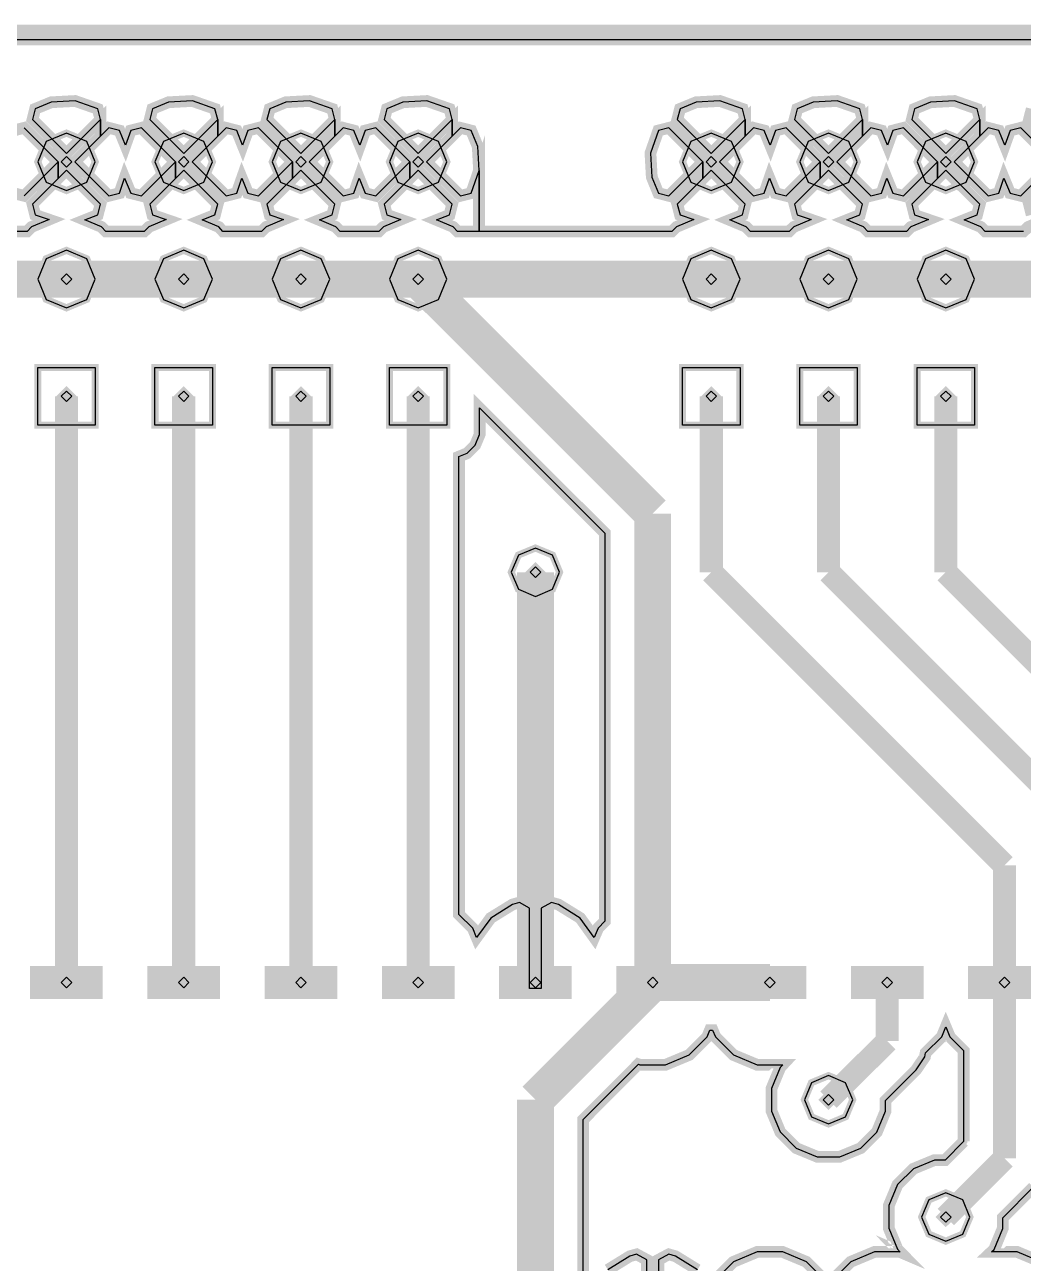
# Model space of a CAD drawing. Extents: x 0 to 6.22, y 0 to 4.04.
# Drawn here: x 4.922 to 5.773, y 2.985 to 4.041 of the extents above; entities that cross this region are included whole.
import ezdxf

# ---------------------------------------------------------------- set-up
doc = ezdxf.new("R2010")
doc.units = 0
doc.layers.get('0').update_dxf_attribs({"linetype": 'CONTINUOUS'})

msp = doc.modelspace()

# ---------------------------------------------------------------- linework, layer by layer
at = {"color": 0}
for points, const_width in [([(4.24783, 4.03353), (6.21636, 4.03353)], 0.015), ([(4.25288, 4.02854), (6.21137, 4.02854), (6.21137, 2.07004)], 0.01), ([(4.25288, 4.02854), (6.21137, 4.02854), (6.21137, 2.07004)], 0.006), ([(5.79237, 3.87483), (5.77756, 3.8686), (5.77365, 3.86481), (5.74078, 3.86481), (5.73708, 3.8686), (5.72293, 3.87451), (5.73394, 3.8789), (5.73628, 3.88803), (5.70725, 3.91699), (5.70014, 3.90994), (5.70014, 3.9241), (5.67117, 3.95313), (5.66206, 3.95079), (5.65756, 3.93821), (5.65246, 3.95079), (5.64333, 3.95313), (5.63628, 3.94601), (5.63628, 3.96024), (5.63396, 3.96929), (5.61464, 3.97601), (5.59424, 3.97493), (5.58057, 3.96929), (5.57824, 3.96024), (5.60726, 3.93121), (5.63628, 3.96024), (5.63628, 3.94601), (5.61436, 3.9241), (5.64333, 3.89513), (5.65246, 3.8974), (5.65685, 3.9101), (5.66206, 3.8974), (5.67117, 3.89513), (5.70014, 3.9241), (5.70014, 3.90994), (5.67828, 3.88803), (5.68056, 3.8789), (5.69239, 3.87483), (5.67757, 3.8686), (5.67367, 3.86481), (5.64074, 3.86481), (5.63704, 3.8686), (5.62294, 3.87451), (5.63396, 3.8789), (5.63628, 3.88803), (5.60726, 3.91699), (5.60015, 3.90994), (5.60015, 3.9241), (5.57118, 3.95313), (5.56207, 3.95079), (5.55757, 3.93821), (5.55246, 3.95079), (5.54335, 3.95313), (5.53624, 3.94601), (5.53624, 3.96024), (5.53396, 3.96929), (5.51465, 3.97601), (5.49425, 3.97493), (5.48058, 3.96929), (5.47825, 3.96024), (5.50726, 3.93121), (5.53624, 3.96024), (5.53624, 3.94601), (5.51438, 3.9241), (5.54335, 3.89513), (5.55246, 3.8974), (5.55686, 3.9101), (5.56207, 3.8974), (5.57118, 3.89513), (5.60015, 3.9241), (5.60015, 3.90994), (5.57824, 3.88803), (5.58057, 3.8789), (5.59233, 3.87483), (5.57758, 3.8686), (5.57368, 3.86481), (5.54075, 3.86481), (5.53706, 3.8686), (5.52294, 3.87451), (5.53396, 3.8789), (5.53624, 3.88803), (5.50726, 3.91699), (5.50017, 3.90994), (5.50017, 3.9241), (5.47114, 3.95313), (5.46208, 3.95079), (5.45535, 3.93153), (5.45649, 3.91114), (5.46208, 3.8974), (5.47114, 3.89513), (5.50017, 3.9241), (5.50017, 3.90994), (5.47825, 3.88803), (5.48058, 3.8789), (5.49235, 3.87483), (5.47754, 3.8686), (5.47368, 3.86481), (5.30914, 3.86481), (5.30914, 3.91672), (5.30806, 3.93712), (5.30246, 3.95079), (5.29335, 3.95313), (5.28624, 3.94601), (5.28624, 3.96024), (5.28396, 3.96929), (5.26465, 3.97601), (5.24425, 3.97493), (5.23058, 3.96929), (5.22825, 3.96024), (5.25726, 3.93121), (5.28624, 3.96024), (5.28624, 3.94601), (5.26438, 3.9241), (5.29335, 3.89513), (5.30246, 3.8974), (5.30914, 3.91672), (5.30914, 3.86481), (5.29075, 3.86481), (5.28706, 3.8686), (5.27294, 3.87451), (5.28396, 3.8789), (5.28624, 3.88803), (5.25726, 3.91699), (5.25017, 3.90994), (5.25017, 3.9241), (5.22114, 3.95313), (5.21208, 3.95079), (5.20757, 3.93821), (5.20247, 3.95079), (5.19336, 3.95313), (5.18625, 3.94601), (5.18625, 3.96024), (5.18397, 3.96929), (5.16465, 3.97601), (5.14426, 3.97493), (5.13058, 3.96929), (5.12825, 3.96024), (5.15728, 3.93121), (5.18625, 3.96024), (5.18625, 3.94601), (5.16433, 3.9241), (5.19336, 3.89513), (5.20247, 3.8974), (5.20687, 3.9101), (5.21208, 3.8974), (5.22114, 3.89513), (5.25017, 3.9241), (5.25017, 3.90994), (5.22825, 3.88803), (5.23058, 3.8789), (5.24235, 3.87483), (5.22754, 3.8686), (5.22368, 3.86481), (5.19075, 3.86481), (5.18707, 3.8686), (5.17296, 3.87451), (5.18397, 3.8789), (5.18625, 3.88803), (5.15728, 3.91699), (5.15017, 3.90994), (5.15017, 3.9241), (5.12115, 3.95313), (5.11208, 3.95079), (5.10753, 3.93821), (5.10243, 3.95079), (5.09337, 3.95313), (5.08626, 3.94601), (5.08626, 3.96024), (5.08393, 3.96929), (5.06467, 3.97601), (5.04428, 3.97493), (5.03054, 3.96929), (5.02826, 3.96024), (5.05724, 3.93121), (5.08626, 3.96024), (5.08626, 3.94601), (5.06435, 3.9241), (5.09337, 3.89513), (5.10243, 3.8974), (5.10688, 3.9101), (5.11208, 3.8974), (5.12115, 3.89513), (5.15017, 3.9241), (5.15017, 3.90994), (5.12825, 3.88803), (5.13058, 3.8789), (5.14236, 3.87483), (5.12756, 3.8686), (5.12364, 3.86481), (5.09076, 3.86481), (5.08708, 3.8686), (5.07297, 3.87451), (5.08393, 3.8789), (5.08626, 3.88803), (5.05724, 3.91699), (5.05018, 3.90994), (5.05018, 3.9241), (5.02115, 3.95313), (5.01204, 3.95079), (5.00754, 3.93821), (5.00244, 3.95079), (4.99338, 3.95313), (4.98628, 3.94601), (4.98628, 3.96024), (4.98394, 3.96929), (4.96468, 3.97601), (4.94428, 3.97493), (4.93056, 3.96929), (4.92828, 3.96024), (4.95725, 3.93121), (4.98628, 3.96024), (4.98628, 3.94601), (4.96436, 3.9241), (4.99338, 3.89513), (5.00244, 3.8974), (5.00683, 3.9101), (5.01204, 3.8974), (5.02115, 3.89513), (5.05018, 3.9241), (5.05018, 3.90994), (5.02826, 3.88803), (5.03054, 3.8789), (5.04237, 3.87483), (5.02756, 3.8686), (5.02365, 3.86481), (4.99078, 3.86481), (4.98708, 3.8686), (4.97299, 3.87451), (4.98394, 3.8789), (4.98628, 3.88803), (4.95725, 3.91699), (4.95014, 3.90994), (4.95014, 3.9241), (4.92117, 3.95313), (4.91206, 3.95079)], 0.01), ([(5.77756, 3.8686), (5.77365, 3.86481), (5.74078, 3.86481), (5.73708, 3.8686), (5.72293, 3.87451), (5.73394, 3.8789), (5.73628, 3.88803), (5.70725, 3.91699), (5.70014, 3.90994), (5.70014, 3.9241), (5.67117, 3.95313), (5.66206, 3.95079), (5.65756, 3.93821), (5.65246, 3.95079), (5.64333, 3.95313), (5.63628, 3.94601), (5.63628, 3.96024), (5.63396, 3.96929), (5.61464, 3.97601), (5.59424, 3.97493), (5.58057, 3.96929), (5.57824, 3.96024), (5.60726, 3.93121), (5.63628, 3.96024), (5.63628, 3.94601), (5.61436, 3.9241), (5.64333, 3.89513), (5.65246, 3.8974), (5.65685, 3.9101), (5.66206, 3.8974), (5.67117, 3.89513), (5.70014, 3.9241), (5.70014, 3.90994), (5.67828, 3.88803), (5.68056, 3.8789), (5.69239, 3.87483), (5.67757, 3.8686), (5.67367, 3.86481), (5.64074, 3.86481), (5.63704, 3.8686), (5.62294, 3.87451), (5.63396, 3.8789), (5.63628, 3.88803), (5.60726, 3.91699), (5.60015, 3.90994), (5.60015, 3.9241), (5.57118, 3.95313), (5.56207, 3.95079), (5.55757, 3.93821), (5.55246, 3.95079), (5.54335, 3.95313), (5.53624, 3.94601), (5.53624, 3.96024), (5.53396, 3.96929), (5.51465, 3.97601), (5.49425, 3.97493), (5.48058, 3.96929), (5.47825, 3.96024), (5.50726, 3.93121), (5.53624, 3.96024), (5.53624, 3.94601), (5.51438, 3.9241), (5.54335, 3.89513), (5.55246, 3.8974), (5.55686, 3.9101), (5.56207, 3.8974), (5.57118, 3.89513), (5.60015, 3.9241), (5.60015, 3.90994), (5.57824, 3.88803), (5.58057, 3.8789), (5.59233, 3.87483), (5.57758, 3.8686), (5.57368, 3.86481), (5.54075, 3.86481), (5.53706, 3.8686), (5.52294, 3.87451), (5.53396, 3.8789), (5.53624, 3.88803), (5.50726, 3.91699), (5.50017, 3.90994), (5.50017, 3.9241), (5.47114, 3.95313), (5.46208, 3.95079), (5.45535, 3.93153), (5.45649, 3.91114), (5.46208, 3.8974), (5.47114, 3.89513), (5.50017, 3.9241), (5.50017, 3.90994), (5.47825, 3.88803), (5.48058, 3.8789), (5.49235, 3.87483), (5.47754, 3.8686), (5.47368, 3.86481), (5.30914, 3.86481), (5.30914, 3.91672), (5.30806, 3.93712), (5.30246, 3.95079), (5.29335, 3.95313), (5.28624, 3.94601), (5.28624, 3.96024), (5.28396, 3.96929), (5.26465, 3.97601), (5.24425, 3.97493), (5.23058, 3.96929), (5.22825, 3.96024), (5.25726, 3.93121), (5.28624, 3.96024), (5.28624, 3.94601), (5.26438, 3.9241), (5.29335, 3.89513), (5.30246, 3.8974), (5.30914, 3.91672), (5.30914, 3.86481), (5.29075, 3.86481), (5.28706, 3.8686), (5.27294, 3.87451), (5.28396, 3.8789), (5.28624, 3.88803), (5.25726, 3.91699), (5.25017, 3.90994), (5.25017, 3.9241), (5.22114, 3.95313), (5.21208, 3.95079), (5.20757, 3.93821), (5.20247, 3.95079), (5.19336, 3.95313), (5.18625, 3.94601), (5.18625, 3.96024), (5.18397, 3.96929), (5.16465, 3.97601), (5.14426, 3.97493), (5.13058, 3.96929), (5.12825, 3.96024), (5.15728, 3.93121), (5.18625, 3.96024), (5.18625, 3.94601), (5.16433, 3.9241), (5.19336, 3.89513), (5.20247, 3.8974), (5.20687, 3.9101), (5.21208, 3.8974), (5.22114, 3.89513), (5.25017, 3.9241), (5.25017, 3.90994), (5.22825, 3.88803), (5.23058, 3.8789), (5.24235, 3.87483), (5.22754, 3.8686), (5.22368, 3.86481), (5.19075, 3.86481), (5.18707, 3.8686), (5.17296, 3.87451), (5.18397, 3.8789), (5.18625, 3.88803), (5.15728, 3.91699), (5.15017, 3.90994), (5.15017, 3.9241), (5.12115, 3.95313), (5.11208, 3.95079), (5.10753, 3.93821), (5.10243, 3.95079), (5.09337, 3.95313), (5.08626, 3.94601), (5.08626, 3.96024), (5.08393, 3.96929), (5.06467, 3.97601), (5.04428, 3.97493), (5.03054, 3.96929), (5.02826, 3.96024), (5.05724, 3.93121), (5.08626, 3.96024), (5.08626, 3.94601), (5.06435, 3.9241), (5.09337, 3.89513), (5.10243, 3.8974), (5.10688, 3.9101), (5.11208, 3.8974), (5.12115, 3.89513), (5.15017, 3.9241), (5.15017, 3.90994), (5.12825, 3.88803), (5.13058, 3.8789), (5.14236, 3.87483), (5.12756, 3.8686), (5.12364, 3.86481), (5.09076, 3.86481), (5.08708, 3.8686), (5.07297, 3.87451), (5.08393, 3.8789), (5.08626, 3.88803), (5.05724, 3.91699), (5.05018, 3.90994), (5.05018, 3.9241), (5.02115, 3.95313), (5.01204, 3.95079), (5.00754, 3.93821), (5.00244, 3.95079), (4.99338, 3.95313), (4.98628, 3.94601), (4.98628, 3.96024), (4.98394, 3.96929), (4.96468, 3.97601), (4.94428, 3.97493), (4.93056, 3.96929), (4.92828, 3.96024), (4.95725, 3.93121), (4.98628, 3.96024), (4.98628, 3.94601), (4.96436, 3.9241), (4.99338, 3.89513), (5.00244, 3.8974), (5.00683, 3.9101), (5.01204, 3.8974), (5.02115, 3.89513), (5.05018, 3.9241), (5.05018, 3.90994), (5.02826, 3.88803), (5.03054, 3.8789), (5.04237, 3.87483), (5.02756, 3.8686), (5.02365, 3.86481), (4.99078, 3.86481), (4.98708, 3.8686), (4.97299, 3.87451), (4.98394, 3.8789), (4.98628, 3.88803), (4.95725, 3.91699), (4.95014, 3.90994), (4.95014, 3.9241), (4.92117, 3.95313), (4.91206, 3.95079)], 0.006), ([(5.80018, 3.9241), (5.77115, 3.95313), (5.76204, 3.95079), (5.75754, 3.93821), (5.75244, 3.95079), (5.74338, 3.95313), (5.73628, 3.94601), (5.73628, 3.96024), (5.73394, 3.96929), (5.71468, 3.97601), (5.69428, 3.97493), (5.68056, 3.96929), (5.67828, 3.96024), (5.70725, 3.93121), (5.73628, 3.96024), (5.73628, 3.94601), (5.71436, 3.9241), (5.74338, 3.89513), (5.75244, 3.8974), (5.75683, 3.9101), (5.76204, 3.8974), (5.77115, 3.89513), (5.80018, 3.9241)], 0.01), ([(5.80018, 3.9241), (5.77115, 3.95313), (5.76204, 3.95079), (5.75754, 3.93821), (5.75244, 3.95079), (5.74338, 3.95313), (5.73628, 3.94601), (5.73628, 3.96024), (5.73394, 3.96929), (5.71468, 3.97601), (5.69428, 3.97493), (5.68056, 3.96929), (5.67828, 3.96024), (5.70725, 3.93121), (5.73628, 3.96024), (5.73628, 3.94601), (5.71436, 3.9241), (5.74338, 3.89513), (5.75244, 3.8974), (5.75683, 3.9101), (5.76204, 3.8974), (5.77115, 3.89513), (5.80018, 3.9241)], 0.006), ([(5.78054, 3.96929), (5.77826, 3.96024), (5.80724, 3.93121)], 0.01), ([(4.98178, 3.9241), (4.97456, 3.94146), (4.95725, 3.94862), (4.93994, 3.94146), (4.93278, 3.9241), (4.93994, 3.90685), (4.95725, 3.89963), (4.97456, 3.90685), (4.98178, 3.9241)], 0.006), ([(5.08176, 3.9241), (5.07454, 3.94146), (5.05724, 3.94862), (5.03993, 3.94146), (5.03276, 3.9241), (5.03993, 3.90685), (5.05724, 3.89963), (5.07454, 3.90685), (5.08176, 3.9241)], 0.006), ([(5.18175, 3.9241), (5.17453, 3.94146), (5.15728, 3.94862), (5.13992, 3.94146), (5.13276, 3.9241), (5.13992, 3.90685), (5.15728, 3.89963), (5.17453, 3.90685), (5.18175, 3.9241)], 0.006), ([(5.28174, 3.9241), (5.27453, 3.94146), (5.25726, 3.94862), (5.2399, 3.94146), (5.23275, 3.9241), (5.2399, 3.90685), (5.25726, 3.89963), (5.27453, 3.90685), (5.28174, 3.9241)], 0.006), ([(5.53174, 3.9241), (5.52453, 3.94146), (5.50726, 3.94862), (5.4899, 3.94146), (5.48275, 3.9241), (5.4899, 3.90685), (5.50726, 3.89963), (5.52453, 3.90685), (5.53174, 3.9241)], 0.006), ([(5.63178, 3.9241), (5.62457, 3.94146), (5.60726, 3.94862), (5.5899, 3.94146), (5.58274, 3.9241), (5.5899, 3.90685), (5.60726, 3.89963), (5.62457, 3.90685), (5.63178, 3.9241)], 0.006), ([(5.73178, 3.9241), (5.72456, 3.94146), (5.70725, 3.94862), (5.68994, 3.94146), (5.68278, 3.9241), (5.68994, 3.90685), (5.70725, 3.89963), (5.72456, 3.90685), (5.73178, 3.9241)], 0.006), ([(4.91206, 3.8974), (4.92117, 3.89513), (4.95014, 3.9241), (4.95014, 3.90994), (4.92828, 3.88803), (4.93056, 3.8789), (4.94239, 3.87483), (4.92757, 3.8686), (4.92367, 3.86481), (4.89079, 3.86481)], 0.01), ([(4.91206, 3.8974), (4.92117, 3.89513), (4.95014, 3.9241), (4.95014, 3.90994), (4.92828, 3.88803), (4.93056, 3.8789), (4.94239, 3.87483), (4.92757, 3.8686), (4.92367, 3.86481), (4.89079, 3.86481)], 0.006), ([(5.80018, 3.90994), (5.77826, 3.88803), (5.78054, 3.8789)], 0.01), ([(4.98178, 3.82411), (4.97456, 3.84147), (4.95725, 3.84864), (4.93994, 3.84147), (4.93278, 3.82411), (4.93994, 3.80681), (4.95725, 3.79958), (4.97456, 3.80681), (4.98178, 3.82411)], 0.006), ([(5.08176, 3.82411), (5.07454, 3.84147), (5.05724, 3.84864), (5.03993, 3.84147), (5.03276, 3.82411), (5.03993, 3.80681), (5.05724, 3.79958), (5.07454, 3.80681), (5.08176, 3.82411)], 0.006), ([(5.18175, 3.82411), (5.17453, 3.84147), (5.15728, 3.84864), (5.13992, 3.84147), (5.13276, 3.82411), (5.13992, 3.80681), (5.15728, 3.79958), (5.17453, 3.80681), (5.18175, 3.82411)], 0.006), ([(5.28174, 3.82411), (5.27453, 3.84147), (5.25726, 3.84864), (5.2399, 3.84147), (5.23275, 3.82411), (5.2399, 3.80681), (5.25726, 3.79958), (5.27453, 3.80681), (5.28174, 3.82411)], 0.006), ([(5.53174, 3.82411), (5.52453, 3.84147), (5.50726, 3.84864), (5.4899, 3.84147), (5.48275, 3.82411), (5.4899, 3.80681), (5.50726, 3.79958), (5.52453, 3.80681), (5.53174, 3.82411)], 0.006), ([(5.63178, 3.82411), (5.62457, 3.84147), (5.60726, 3.84864), (5.5899, 3.84147), (5.58274, 3.82411), (5.5899, 3.80681), (5.60726, 3.79958), (5.62457, 3.80681), (5.63178, 3.82411)], 0.006), ([(5.73178, 3.82411), (5.72456, 3.84147), (5.70725, 3.84864), (5.68994, 3.84147), (5.68278, 3.82411), (5.68994, 3.80681), (5.70725, 3.79958), (5.72456, 3.80681), (5.73178, 3.82411)], 0.006), ([(4.65728, 3.82411), (5.80724, 3.82411)], 0.0315), ([(5.45725, 3.62414), (5.25726, 3.82411)], 0.0315), ([(4.95725, 3.72412), (4.95725, 3.22412)], 0.0197), ([(5.05724, 3.22412), (5.05724, 3.72412)], 0.0197), ([(5.15728, 3.72412), (5.15728, 3.22412)], 0.0197), ([(5.25726, 3.22412), (5.25726, 3.72412)], 0.0197), ([(5.50726, 3.72412), (5.50726, 3.57411)], 0.0197), ([(5.60726, 3.72412), (5.60726, 3.57411)], 0.0197), ([(5.70725, 3.72412), (5.70725, 3.57411)], 0.0197), ([(5.41656, 3.27632), (5.41075, 3.27051), (5.40733, 3.26258), (5.39546, 3.27914), (5.37685, 3.29064), (5.37093, 3.29232), (5.36225, 3.2876), (5.36225, 3.21912), (5.35226, 3.21912), (5.35226, 3.2876), (5.34358, 3.29232), (5.33767, 3.29064), (5.31907, 3.27914), (5.30707, 3.26258), (5.30376, 3.27051), (5.29204, 3.28222), (5.29204, 3.67269), (5.29889, 3.67551), (5.30588, 3.68251), (5.30968, 3.69162), (5.30968, 3.71419), (5.41656, 3.60732), (5.41656, 3.27632)], 0.01), ([(5.45725, 3.22412), (5.45725, 3.62414)], 0.0315), ([(5.37788, 3.57411), (5.37181, 3.58871), (5.35726, 3.59472), (5.34267, 3.58871), (5.33664, 3.57411), (5.34267, 3.55957), (5.35726, 3.5535), (5.37181, 3.55957), (5.37788, 3.57411)], 0.006), ([(5.35726, 3.22412), (5.35726, 3.57411)], 0.0315), ([(5.50726, 3.57411), (5.75726, 3.32411)], 0.0197), ([(5.60726, 3.57411), (5.85726, 3.32411)], 0.0197), ([(5.70725, 3.57411), (5.95725, 3.32411)], 0.0197), ([(5.75726, 3.32411), (5.75726, 3.22412)], 0.0197), ([(4.95725, 3.23813), (4.95725, 3.21012)], 0.062), ([(5.05724, 3.23813), (5.05724, 3.21012)], 0.062), ([(5.15728, 3.23813), (5.15728, 3.21012)], 0.062), ([(5.25726, 3.23813), (5.25726, 3.21012)], 0.062), ([(5.35726, 3.23813), (5.35726, 3.21012)], 0.062), ([(5.45725, 3.23813), (5.45725, 3.21012)], 0.062), ([(5.55724, 3.23813), (5.55724, 3.21012)], 0.062), ([(5.65728, 3.23813), (5.65728, 3.21012)], 0.062), ([(5.75726, 3.23813), (5.75726, 3.21012)], 0.062), ([(5.35726, 3.12414), (5.45725, 3.22412)], 0.0315), ([(5.55724, 3.22412), (5.45725, 3.22412)], 0.0315), ([(5.65728, 3.1741), (5.65728, 3.22412)], 0.0197), ([(5.75726, 3.22412), (5.75726, 3.07411)], 0.0197), ([(5.39794, 2.97629), (5.39794, 3.10721), (5.44504, 3.1544), (5.44635, 3.15392), (5.46815, 3.15392), (5.48833, 3.16233), (5.50375, 3.17774), (5.50608, 3.18343), (5.50836, 3.18343), (5.51074, 3.17774), (5.52615, 3.16233), (5.54633, 3.15392), (5.56814, 3.15392), (5.56608, 3.15169), (5.55865, 3.13379), (5.55865, 3.11453), (5.56608, 3.09663), (5.57964, 3.0829), (5.59754, 3.07553), (5.61686, 3.07553), (5.63476, 3.0829), (5.64844, 3.09651), (5.65587, 3.11442), (5.65587, 3.12354), (5.68186, 3.14953), (5.68946, 3.16069), (5.68946, 3.16081), (5.69006, 3.16411), (5.70378, 3.17774), (5.70725, 3.18619), (5.71078, 3.17774), (5.7225, 3.16601), (5.7225, 3.08854)], 0.01), ([(5.39794, 2.97629), (5.39794, 3.10721), (5.44504, 3.1544), (5.44635, 3.15392), (5.46815, 3.15392), (5.48833, 3.16233), (5.50375, 3.17774), (5.50608, 3.18343), (5.50836, 3.18343), (5.51074, 3.17774), (5.52615, 3.16233), (5.54633, 3.15392), (5.56814, 3.15392), (5.56608, 3.15169), (5.55865, 3.13379), (5.55865, 3.11453), (5.56608, 3.09663), (5.57964, 3.0829), (5.59754, 3.07553), (5.61686, 3.07553), (5.63476, 3.0829), (5.64844, 3.09651), (5.65587, 3.11442), (5.65587, 3.12354), (5.68186, 3.14953), (5.68946, 3.16069), (5.68946, 3.16081), (5.69006, 3.16411), (5.70378, 3.17774), (5.70725, 3.18619), (5.71078, 3.17774), (5.7225, 3.16601), (5.7225, 3.08854), (5.7225, 3.08854), (5.70665, 3.07269), (5.69764, 3.07269), (5.67974, 3.06532), (5.66607, 3.05171), (5.65864, 3.03381), (5.65864, 3.01454), (5.66607, 2.99664), (5.66846, 2.99419), (5.66818, 2.99431), (5.64638, 2.99431), (5.62614, 2.98589), (5.61079, 2.97054)], 0.006), ([(5.60726, 3.12414), (5.65728, 3.1741)], 0.0197), ([(5.62788, 3.12414), (5.62181, 3.13867), (5.60726, 3.14469), (5.59267, 3.13867), (5.58664, 3.12414), (5.59267, 3.1096), (5.60726, 3.10351), (5.62181, 3.1096), (5.62788, 3.12414)], 0.006), ([(5.35726, 2.9241), (5.35726, 3.12414)], 0.0315), ([(5.7225, 3.08854), (5.70665, 3.07269), (5.69764, 3.07269), (5.67974, 3.06532), (5.66607, 3.05171), (5.65864, 3.03381), (5.65864, 3.01454), (5.66607, 2.99664), (5.66846, 2.99419), (5.66818, 2.99431), (5.64638, 2.99431), (5.62614, 2.98589), (5.61079, 2.97054)], 0.01), ([(5.75726, 3.07411), (5.70725, 3.02408)], 0.0197), ([(5.78836, 2.98589), (5.76818, 2.99431), (5.74615, 2.99431), (5.74849, 2.99653), (5.75586, 3.01443), (5.75586, 3.02349), (5.78185, 3.04953)], 0.01), ([(5.72786, 3.02408), (5.72179, 3.03868), (5.70725, 3.04471), (5.69271, 3.03868), (5.68668, 3.02408), (5.69271, 3.0096), (5.70725, 3.00353), (5.72179, 3.0096), (5.72786, 3.02408)], 0.006), ([(5.78836, 2.98589), (5.76818, 2.99431), (5.74615, 2.99431), (5.74849, 2.99653), (5.75586, 3.01443), (5.75586, 3.02349), (5.78185, 3.04953)], 0.006), ([(5.45225, 2.91911), (5.45225, 2.98762), (5.44358, 2.99229), (5.43767, 2.99061), (5.41906, 2.97911)], 0.01), ([(5.45225, 2.91911), (5.45225, 2.98762), (5.44358, 2.99229), (5.43767, 2.99061), (5.41906, 2.97911)], 0.006), ([(5.49544, 2.97911), (5.47683, 2.99061), (5.47097, 2.99229), (5.46224, 2.98762), (5.46224, 2.91911)], 0.01), ([(5.49544, 2.97911), (5.47683, 2.99061), (5.47097, 2.99229), (5.46224, 2.98762), (5.46224, 2.91911)], 0.006), ([(5.60374, 2.97054), (5.58838, 2.98589), (5.56814, 2.99431), (5.54633, 2.99431), (5.52615, 2.98589), (5.51074, 2.97054)], 0.01), ([(5.60374, 2.97054), (5.58838, 2.98589), (5.56814, 2.99431), (5.54633, 2.99431), (5.52615, 2.98589), (5.51074, 2.97054)], 0.006)]:
    msp.add_lwpolyline(points, dxfattribs=dict(at, const_width=const_width))
for points in [[(4.25288, 4.02854), (6.21137, 4.02854), (6.21137, 2.07004)], [(5.77365, 3.86481), (5.74078, 3.86481), (5.73708, 3.8686), (5.72293, 3.87451), (5.73394, 3.8789), (5.73628, 3.88803), (5.70725, 3.91699), (5.70014, 3.90994), (5.70014, 3.9241), (5.67117, 3.95313), (5.66206, 3.95079), (5.65756, 3.93821), (5.65246, 3.95079), (5.64333, 3.95313), (5.63628, 3.94601), (5.63628, 3.96024), (5.63396, 3.96929), (5.61464, 3.97601), (5.59424, 3.97493), (5.58057, 3.96929), (5.57824, 3.96024), (5.60726, 3.93121), (5.63628, 3.96024), (5.63628, 3.94601), (5.61436, 3.9241), (5.64333, 3.89513), (5.65246, 3.8974), (5.65685, 3.9101), (5.66206, 3.8974), (5.67117, 3.89513), (5.70014, 3.9241), (5.70014, 3.90994), (5.67828, 3.88803), (5.68056, 3.8789), (5.69239, 3.87483), (5.67757, 3.8686), (5.67367, 3.86481), (5.64074, 3.86481), (5.63704, 3.8686), (5.62294, 3.87451), (5.63396, 3.8789), (5.63628, 3.88803), (5.60726, 3.91699), (5.60015, 3.90994), (5.60015, 3.9241), (5.57118, 3.95313), (5.56207, 3.95079), (5.55757, 3.93821), (5.55246, 3.95079), (5.54335, 3.95313), (5.53624, 3.94601), (5.53624, 3.96024), (5.53396, 3.96929), (5.51465, 3.97601), (5.49425, 3.97493), (5.48058, 3.96929), (5.47825, 3.96024), (5.50726, 3.93121), (5.53624, 3.96024), (5.53624, 3.94601), (5.51438, 3.9241), (5.54335, 3.89513), (5.55246, 3.8974), (5.55686, 3.9101), (5.56207, 3.8974), (5.57118, 3.89513), (5.60015, 3.9241), (5.60015, 3.90994), (5.57824, 3.88803), (5.58057, 3.8789), (5.59233, 3.87483), (5.57758, 3.8686), (5.57368, 3.86481), (5.54075, 3.86481), (5.53706, 3.8686), (5.52294, 3.87451), (5.53396, 3.8789), (5.53624, 3.88803), (5.50726, 3.91699), (5.50017, 3.90994), (5.50017, 3.9241), (5.47114, 3.95313), (5.46208, 3.95079), (5.45535, 3.93153), (5.45649, 3.91114), (5.46208, 3.8974), (5.47114, 3.89513), (5.50017, 3.9241), (5.50017, 3.90994), (5.47825, 3.88803), (5.48058, 3.8789), (5.49235, 3.87483), (5.47754, 3.8686), (5.47368, 3.86481), (5.30914, 3.86481), (5.30914, 3.91672), (5.30806, 3.93712), (5.30246, 3.95079), (5.29335, 3.95313), (5.28624, 3.94601), (5.28624, 3.96024), (5.28396, 3.96929), (5.26465, 3.97601), (5.24425, 3.97493), (5.23058, 3.96929), (5.22825, 3.96024), (5.25726, 3.93121), (5.28624, 3.96024), (5.28624, 3.94601), (5.26438, 3.9241), (5.29335, 3.89513), (5.30246, 3.8974), (5.30914, 3.91672), (5.30914, 3.86481), (5.29075, 3.86481), (5.28706, 3.8686), (5.27294, 3.87451), (5.28396, 3.8789), (5.28624, 3.88803), (5.25726, 3.91699), (5.25017, 3.90994), (5.25017, 3.9241), (5.22114, 3.95313), (5.21208, 3.95079), (5.20757, 3.93821), (5.20247, 3.95079), (5.19336, 3.95313), (5.18625, 3.94601), (5.18625, 3.96024), (5.18397, 3.96929), (5.16465, 3.97601), (5.14426, 3.97493), (5.13058, 3.96929), (5.12825, 3.96024), (5.15728, 3.93121), (5.18625, 3.96024), (5.18625, 3.94601), (5.16433, 3.9241), (5.19336, 3.89513), (5.20247, 3.8974), (5.20687, 3.9101), (5.21208, 3.8974), (5.22114, 3.89513), (5.25017, 3.9241), (5.25017, 3.90994), (5.22825, 3.88803), (5.23058, 3.8789), (5.24235, 3.87483), (5.22754, 3.8686), (5.22368, 3.86481), (5.19075, 3.86481), (5.18707, 3.8686), (5.17296, 3.87451), (5.18397, 3.8789), (5.18625, 3.88803), (5.15728, 3.91699), (5.15017, 3.90994), (5.15017, 3.9241), (5.12115, 3.95313), (5.11208, 3.95079), (5.10753, 3.93821), (5.10243, 3.95079), (5.09337, 3.95313), (5.08626, 3.94601), (5.08626, 3.96024), (5.08393, 3.96929), (5.06467, 3.97601), (5.04428, 3.97493), (5.03054, 3.96929), (5.02826, 3.96024), (5.05724, 3.93121), (5.08626, 3.96024), (5.08626, 3.94601), (5.06435, 3.9241), (5.09337, 3.89513), (5.10243, 3.8974), (5.10688, 3.9101), (5.11208, 3.8974), (5.12115, 3.89513), (5.15017, 3.9241), (5.15017, 3.90994), (5.12825, 3.88803), (5.13058, 3.8789), (5.14236, 3.87483), (5.12756, 3.8686), (5.12364, 3.86481), (5.09076, 3.86481), (5.08708, 3.8686), (5.07297, 3.87451), (5.08393, 3.8789), (5.08626, 3.88803), (5.05724, 3.91699), (5.05018, 3.90994), (5.05018, 3.9241), (5.02115, 3.95313), (5.01204, 3.95079), (5.00754, 3.93821), (5.00244, 3.95079), (4.99338, 3.95313), (4.98628, 3.94601), (4.98628, 3.96024), (4.98394, 3.96929), (4.96468, 3.97601), (4.94428, 3.97493), (4.93056, 3.96929), (4.92828, 3.96024), (4.95725, 3.93121), (4.98628, 3.96024), (4.98628, 3.94601), (4.96436, 3.9241), (4.99338, 3.89513), (5.00244, 3.8974), (5.00683, 3.9101), (5.01204, 3.8974), (5.02115, 3.89513), (5.05018, 3.9241), (5.05018, 3.90994), (5.02826, 3.88803), (5.03054, 3.8789), (5.04237, 3.87483), (5.02756, 3.8686), (5.02365, 3.86481), (4.99078, 3.86481), (4.98708, 3.8686), (4.97299, 3.87451), (4.98394, 3.8789), (4.98628, 3.88803), (4.95725, 3.91699), (4.95014, 3.90994), (4.95014, 3.9241), (4.92117, 3.95313)], [(5.80018, 3.9241), (5.77115, 3.95313), (5.76204, 3.95079), (5.75754, 3.93821), (5.75244, 3.95079), (5.74338, 3.95313), (5.73628, 3.94601), (5.73628, 3.96024), (5.73394, 3.96929), (5.71468, 3.97601), (5.69428, 3.97493), (5.68056, 3.96929), (5.67828, 3.96024), (5.70725, 3.93121), (5.73628, 3.96024), (5.73628, 3.94601), (5.71436, 3.9241), (5.74338, 3.89513), (5.75244, 3.8974), (5.75683, 3.9101), (5.76204, 3.8974), (5.77115, 3.89513), (5.80018, 3.9241)], [(4.98178, 3.9241), (4.97456, 3.94146), (4.95725, 3.94862), (4.93994, 3.94146), (4.93278, 3.9241), (4.93994, 3.90685), (4.95725, 3.89963), (4.97456, 3.90685), (4.98178, 3.9241)], [(5.08176, 3.9241), (5.07454, 3.94146), (5.05724, 3.94862), (5.03993, 3.94146), (5.03276, 3.9241), (5.03993, 3.90685), (5.05724, 3.89963), (5.07454, 3.90685), (5.08176, 3.9241)], [(5.18175, 3.9241), (5.17453, 3.94146), (5.15728, 3.94862), (5.13992, 3.94146), (5.13276, 3.9241), (5.13992, 3.90685), (5.15728, 3.89963), (5.17453, 3.90685), (5.18175, 3.9241)], [(5.28174, 3.9241), (5.27453, 3.94146), (5.25726, 3.94862), (5.2399, 3.94146), (5.23275, 3.9241), (5.2399, 3.90685), (5.25726, 3.89963), (5.27453, 3.90685), (5.28174, 3.9241)], [(5.53174, 3.9241), (5.52453, 3.94146), (5.50726, 3.94862), (5.4899, 3.94146), (5.48275, 3.9241), (5.4899, 3.90685), (5.50726, 3.89963), (5.52453, 3.90685), (5.53174, 3.9241)], [(5.63178, 3.9241), (5.62457, 3.94146), (5.60726, 3.94862), (5.5899, 3.94146), (5.58274, 3.9241), (5.5899, 3.90685), (5.60726, 3.89963), (5.62457, 3.90685), (5.63178, 3.9241)], [(5.73178, 3.9241), (5.72456, 3.94146), (5.70725, 3.94862), (5.68994, 3.94146), (5.68278, 3.9241), (5.68994, 3.90685), (5.70725, 3.89963), (5.72456, 3.90685), (5.73178, 3.9241)], [(4.92117, 3.89513), (4.95014, 3.9241), (4.95014, 3.90994), (4.92828, 3.88803), (4.93056, 3.8789), (4.94239, 3.87483), (4.92757, 3.8686), (4.92367, 3.86481), (4.89079, 3.86481)], [(4.98178, 3.82411), (4.97456, 3.84147), (4.95725, 3.84864), (4.93994, 3.84147), (4.93278, 3.82411), (4.93994, 3.80681), (4.95725, 3.79958), (4.97456, 3.80681), (4.98178, 3.82411)], [(5.08176, 3.82411), (5.07454, 3.84147), (5.05724, 3.84864), (5.03993, 3.84147), (5.03276, 3.82411), (5.03993, 3.80681), (5.05724, 3.79958), (5.07454, 3.80681), (5.08176, 3.82411)], [(5.18175, 3.82411), (5.17453, 3.84147), (5.15728, 3.84864), (5.13992, 3.84147), (5.13276, 3.82411), (5.13992, 3.80681), (5.15728, 3.79958), (5.17453, 3.80681), (5.18175, 3.82411)], [(5.28174, 3.82411), (5.27453, 3.84147), (5.25726, 3.84864), (5.2399, 3.84147), (5.23275, 3.82411), (5.2399, 3.80681), (5.25726, 3.79958), (5.27453, 3.80681), (5.28174, 3.82411)], [(5.53174, 3.82411), (5.52453, 3.84147), (5.50726, 3.84864), (5.4899, 3.84147), (5.48275, 3.82411), (5.4899, 3.80681), (5.50726, 3.79958), (5.52453, 3.80681), (5.53174, 3.82411)], [(5.63178, 3.82411), (5.62457, 3.84147), (5.60726, 3.84864), (5.5899, 3.84147), (5.58274, 3.82411), (5.5899, 3.80681), (5.60726, 3.79958), (5.62457, 3.80681), (5.63178, 3.82411)], [(5.73178, 3.82411), (5.72456, 3.84147), (5.70725, 3.84864), (5.68994, 3.84147), (5.68278, 3.82411), (5.68994, 3.80681), (5.70725, 3.79958), (5.72456, 3.80681), (5.73178, 3.82411)], [(5.41656, 3.27632), (5.41075, 3.27051), (5.40733, 3.26258), (5.39546, 3.27914), (5.37685, 3.29064), (5.37093, 3.29232), (5.36225, 3.2876), (5.36225, 3.21912), (5.35226, 3.21912), (5.35226, 3.2876), (5.34358, 3.29232), (5.33767, 3.29064), (5.31907, 3.27914), (5.30707, 3.26258), (5.30376, 3.27051), (5.29204, 3.28222), (5.29204, 3.67269), (5.29889, 3.67551), (5.30588, 3.68251), (5.30968, 3.69162), (5.30968, 3.71419), (5.41656, 3.60732), (5.41656, 3.27632)], [(5.37788, 3.57411), (5.37181, 3.58871), (5.35726, 3.59472), (5.34267, 3.58871), (5.33664, 3.57411), (5.34267, 3.55957), (5.35726, 3.5535), (5.37181, 3.55957), (5.37788, 3.57411)], [(5.39794, 2.97629), (5.39794, 3.10721), (5.44504, 3.1544), (5.44635, 3.15392), (5.46815, 3.15392), (5.48833, 3.16233), (5.50375, 3.17774), (5.50608, 3.18343), (5.50836, 3.18343), (5.51074, 3.17774), (5.52615, 3.16233), (5.54633, 3.15392), (5.56814, 3.15392), (5.56608, 3.15169), (5.55865, 3.13379), (5.55865, 3.11453), (5.56608, 3.09663), (5.57964, 3.0829), (5.59754, 3.07553), (5.61686, 3.07553), (5.63476, 3.0829), (5.64844, 3.09651), (5.65587, 3.11442), (5.65587, 3.12354), (5.68186, 3.14953), (5.68946, 3.16069), (5.68946, 3.16081), (5.69006, 3.16411), (5.70378, 3.17774), (5.70725, 3.18619), (5.71078, 3.17774), (5.7225, 3.16601), (5.7225, 3.08854)], [(5.62788, 3.12414), (5.62181, 3.13867), (5.60726, 3.14469), (5.59267, 3.13867), (5.58664, 3.12414), (5.59267, 3.1096), (5.60726, 3.10351), (5.62181, 3.1096), (5.62788, 3.12414)], [(5.7225, 3.08854), (5.70665, 3.07269), (5.69764, 3.07269), (5.67974, 3.06532), (5.66607, 3.05171), (5.65864, 3.03381), (5.65864, 3.01454), (5.66607, 2.99664), (5.66846, 2.99419), (5.66818, 2.99431), (5.64638, 2.99431), (5.62614, 2.98589), (5.61079, 2.97054)], [(5.72786, 3.02408), (5.72179, 3.03868), (5.70725, 3.04471), (5.69271, 3.03868), (5.68668, 3.02408), (5.69271, 3.0096), (5.70725, 3.00353), (5.72179, 3.0096), (5.72786, 3.02408)], [(5.78836, 2.98589), (5.76818, 2.99431), (5.74615, 2.99431), (5.74849, 2.99653), (5.75586, 3.01443), (5.75586, 3.02349), (5.78185, 3.04953)], [(5.45225, 2.91911), (5.45225, 2.98762), (5.44358, 2.99229), (5.43767, 2.99061), (5.41906, 2.97911)], [(5.49544, 2.97911), (5.47683, 2.99061), (5.47097, 2.99229), (5.46224, 2.98762), (5.46224, 2.91911)], [(5.60374, 2.97054), (5.58838, 2.98589), (5.56814, 2.99431), (5.54633, 2.99431), (5.52615, 2.98589), (5.51074, 2.97054)]]:
    msp.add_lwpolyline(points, dxfattribs=at)
at = {"color": 7, "const_width": 0.006}
for points in [[(4.96175, 3.9241), (4.95725, 3.9286), (4.95275, 3.9241), (4.95725, 3.9196), (4.96175, 3.9241)], [(5.06174, 3.9241), (5.05724, 3.9286), (5.05274, 3.9241), (5.05724, 3.9196), (5.06174, 3.9241)], [(5.16178, 3.9241), (5.15728, 3.9286), (5.15278, 3.9241), (5.15728, 3.9196), (5.16178, 3.9241)], [(5.26178, 3.9241), (5.25726, 3.9286), (5.25276, 3.9241), (5.25726, 3.9196), (5.26178, 3.9241)], [(5.51178, 3.9241), (5.50726, 3.9286), (5.50276, 3.9241), (5.50726, 3.9196), (5.51178, 3.9241)], [(5.61176, 3.9241), (5.60726, 3.9286), (5.60275, 3.9241), (5.60726, 3.9196), (5.61176, 3.9241)], [(5.71175, 3.9241), (5.70725, 3.9286), (5.70275, 3.9241), (5.70725, 3.9196), (5.71175, 3.9241)], [(4.96175, 3.82411), (4.95725, 3.82861), (4.95275, 3.82411), (4.95725, 3.81961), (4.96175, 3.82411)], [(5.06174, 3.82411), (5.05724, 3.82861), (5.05274, 3.82411), (5.05724, 3.81961), (5.06174, 3.82411)], [(5.16178, 3.82411), (5.15728, 3.82861), (5.15278, 3.82411), (5.15728, 3.81961), (5.16178, 3.82411)], [(5.26178, 3.82411), (5.25726, 3.82861), (5.25276, 3.82411), (5.25726, 3.81961), (5.26178, 3.82411)], [(5.51178, 3.82411), (5.50726, 3.82861), (5.50276, 3.82411), (5.50726, 3.81961), (5.51178, 3.82411)], [(5.61176, 3.82411), (5.60726, 3.82861), (5.60275, 3.82411), (5.60726, 3.81961), (5.61176, 3.82411)], [(5.71175, 3.82411), (5.70725, 3.82861), (5.70275, 3.82411), (5.70725, 3.81961), (5.71175, 3.82411)], [(4.96175, 3.72412), (4.95725, 3.72863), (4.95275, 3.72412), (4.95725, 3.71961), (4.96175, 3.72412)], [(5.06174, 3.72412), (5.05724, 3.72863), (5.05274, 3.72412), (5.05724, 3.71961), (5.06174, 3.72412)], [(5.16178, 3.72412), (5.15728, 3.72863), (5.15278, 3.72412), (5.15728, 3.71961), (5.16178, 3.72412)], [(5.26178, 3.72412), (5.25726, 3.72863), (5.25276, 3.72412), (5.25726, 3.71961), (5.26178, 3.72412)], [(5.51178, 3.72412), (5.50726, 3.72863), (5.50276, 3.72412), (5.50726, 3.71961), (5.51178, 3.72412)], [(5.61176, 3.72412), (5.60726, 3.72863), (5.60275, 3.72412), (5.60726, 3.71961), (5.61176, 3.72412)], [(5.71175, 3.72412), (5.70725, 3.72863), (5.70275, 3.72412), (5.70725, 3.71961), (5.71175, 3.72412)], [(5.36176, 3.57411), (5.35726, 3.57861), (5.35275, 3.57411), (5.35726, 3.56961), (5.36176, 3.57411)], [(4.96175, 3.22412), (4.95725, 3.22863), (4.95275, 3.22412), (4.95725, 3.21961), (4.96175, 3.22412)], [(5.06174, 3.22412), (5.05724, 3.22863), (5.05274, 3.22412), (5.05724, 3.21961), (5.06174, 3.22412)], [(5.16178, 3.22412), (5.15728, 3.22863), (5.15278, 3.22412), (5.15728, 3.21961), (5.16178, 3.22412)], [(5.26178, 3.22412), (5.25726, 3.22863), (5.25276, 3.22412), (5.25726, 3.21961), (5.26178, 3.22412)], [(5.36176, 3.22412), (5.35726, 3.22863), (5.35275, 3.22412), (5.35726, 3.21961), (5.36176, 3.22412)], [(5.46175, 3.22412), (5.45725, 3.22863), (5.45275, 3.22412), (5.45725, 3.21961), (5.46175, 3.22412)], [(5.56174, 3.22412), (5.55724, 3.22863), (5.55274, 3.22412), (5.55724, 3.21961), (5.56174, 3.22412)], [(5.66178, 3.22412), (5.65728, 3.22863), (5.65278, 3.22412), (5.65728, 3.21961), (5.66178, 3.22412)], [(5.76178, 3.22412), (5.75726, 3.22863), (5.75276, 3.22412), (5.75726, 3.21961), (5.76178, 3.22412)], [(5.61176, 3.12414), (5.60726, 3.12864), (5.60275, 3.12414), (5.60726, 3.11963), (5.61176, 3.12414)], [(5.71175, 3.02408), (5.70725, 3.0286), (5.70275, 3.02408), (5.70725, 3.01964), (5.71175, 3.02408)]]:
    msp.add_lwpolyline(points, dxfattribs=at)
at = {"color": 7}
for points in [[(4.96175, 3.9241), (4.95725, 3.9286), (4.95275, 3.9241), (4.95725, 3.9196), (4.96175, 3.9241)], [(5.06174, 3.9241), (5.05724, 3.9286), (5.05274, 3.9241), (5.05724, 3.9196), (5.06174, 3.9241)], [(5.16178, 3.9241), (5.15728, 3.9286), (5.15278, 3.9241), (5.15728, 3.9196), (5.16178, 3.9241)], [(5.26178, 3.9241), (5.25726, 3.9286), (5.25276, 3.9241), (5.25726, 3.9196), (5.26178, 3.9241)], [(5.51178, 3.9241), (5.50726, 3.9286), (5.50276, 3.9241), (5.50726, 3.9196), (5.51178, 3.9241)], [(5.61176, 3.9241), (5.60726, 3.9286), (5.60275, 3.9241), (5.60726, 3.9196), (5.61176, 3.9241)], [(5.71175, 3.9241), (5.70725, 3.9286), (5.70275, 3.9241), (5.70725, 3.9196), (5.71175, 3.9241)], [(4.96175, 3.82411), (4.95725, 3.82861), (4.95275, 3.82411), (4.95725, 3.81961), (4.96175, 3.82411)], [(5.06174, 3.82411), (5.05724, 3.82861), (5.05274, 3.82411), (5.05724, 3.81961), (5.06174, 3.82411)], [(5.16178, 3.82411), (5.15728, 3.82861), (5.15278, 3.82411), (5.15728, 3.81961), (5.16178, 3.82411)], [(5.26178, 3.82411), (5.25726, 3.82861), (5.25276, 3.82411), (5.25726, 3.81961), (5.26178, 3.82411)], [(5.51178, 3.82411), (5.50726, 3.82861), (5.50276, 3.82411), (5.50726, 3.81961), (5.51178, 3.82411)], [(5.61176, 3.82411), (5.60726, 3.82861), (5.60275, 3.82411), (5.60726, 3.81961), (5.61176, 3.82411)], [(5.71175, 3.82411), (5.70725, 3.82861), (5.70275, 3.82411), (5.70725, 3.81961), (5.71175, 3.82411)], [(4.96175, 3.72412), (4.95725, 3.72863), (4.95275, 3.72412), (4.95725, 3.71961), (4.96175, 3.72412)], [(5.06174, 3.72412), (5.05724, 3.72863), (5.05274, 3.72412), (5.05724, 3.71961), (5.06174, 3.72412)], [(5.16178, 3.72412), (5.15728, 3.72863), (5.15278, 3.72412), (5.15728, 3.71961), (5.16178, 3.72412)], [(5.26178, 3.72412), (5.25726, 3.72863), (5.25276, 3.72412), (5.25726, 3.71961), (5.26178, 3.72412)], [(5.51178, 3.72412), (5.50726, 3.72863), (5.50276, 3.72412), (5.50726, 3.71961), (5.51178, 3.72412)], [(5.61176, 3.72412), (5.60726, 3.72863), (5.60275, 3.72412), (5.60726, 3.71961), (5.61176, 3.72412)], [(5.71175, 3.72412), (5.70725, 3.72863), (5.70275, 3.72412), (5.70725, 3.71961), (5.71175, 3.72412)], [(5.36176, 3.57411), (5.35726, 3.57861), (5.35275, 3.57411), (5.35726, 3.56961), (5.36176, 3.57411)], [(4.96175, 3.22412), (4.95725, 3.22863), (4.95275, 3.22412), (4.95725, 3.21961), (4.96175, 3.22412)], [(5.06174, 3.22412), (5.05724, 3.22863), (5.05274, 3.22412), (5.05724, 3.21961), (5.06174, 3.22412)], [(5.16178, 3.22412), (5.15728, 3.22863), (5.15278, 3.22412), (5.15728, 3.21961), (5.16178, 3.22412)], [(5.26178, 3.22412), (5.25726, 3.22863), (5.25276, 3.22412), (5.25726, 3.21961), (5.26178, 3.22412)], [(5.36176, 3.22412), (5.35726, 3.22863), (5.35275, 3.22412), (5.35726, 3.21961), (5.36176, 3.22412)], [(5.46175, 3.22412), (5.45725, 3.22863), (5.45275, 3.22412), (5.45725, 3.21961), (5.46175, 3.22412)], [(5.56174, 3.22412), (5.55724, 3.22863), (5.55274, 3.22412), (5.55724, 3.21961), (5.56174, 3.22412)], [(5.66178, 3.22412), (5.65728, 3.22863), (5.65278, 3.22412), (5.65728, 3.21961), (5.66178, 3.22412)], [(5.76178, 3.22412), (5.75726, 3.22863), (5.75276, 3.22412), (5.75726, 3.21961), (5.76178, 3.22412)], [(5.61176, 3.12414), (5.60726, 3.12864), (5.60275, 3.12414), (5.60726, 3.11963), (5.61176, 3.12414)], [(5.71175, 3.02408), (5.70725, 3.0286), (5.70275, 3.02408), (5.70725, 3.01964), (5.71175, 3.02408)]]:
    msp.add_lwpolyline(points, dxfattribs=at)
at = {"color": 0, "const_width": 0.006}
for points in [[(4.93278, 3.74858), (4.93278, 3.6996), (4.98178, 3.6996), (4.98178, 3.74858), (4.93278, 3.74858)], [(5.03276, 3.74858), (5.03276, 3.6996), (5.08176, 3.6996), (5.08176, 3.74858), (5.03276, 3.74858)], [(5.13276, 3.74858), (5.13276, 3.6996), (5.18175, 3.6996), (5.18175, 3.74858), (5.13276, 3.74858)], [(5.23275, 3.74858), (5.23275, 3.6996), (5.28174, 3.6996), (5.28174, 3.74858), (5.23275, 3.74858)], [(5.48275, 3.74858), (5.48275, 3.6996), (5.53174, 3.6996), (5.53174, 3.74858), (5.48275, 3.74858)], [(5.58274, 3.74858), (5.58274, 3.6996), (5.63178, 3.6996), (5.63178, 3.74858), (5.58274, 3.74858)], [(5.68278, 3.74858), (5.68278, 3.6996), (5.73178, 3.6996), (5.73178, 3.74858), (5.68278, 3.74858)], [(5.41656, 3.27632), (5.41075, 3.27051), (5.40733, 3.26258), (5.39546, 3.27914), (5.37685, 3.29064), (5.37093, 3.29232), (5.36225, 3.2876), (5.36225, 3.21912), (5.35226, 3.21912), (5.35226, 3.2876), (5.34358, 3.29232), (5.33767, 3.29064), (5.31907, 3.27914), (5.30707, 3.26258), (5.30376, 3.27051), (5.29204, 3.28222), (5.29204, 3.67269), (5.29889, 3.67551), (5.30588, 3.68251), (5.30968, 3.69162), (5.30968, 3.71419), (5.41656, 3.60732), (5.41656, 3.27632)]]:
    msp.add_lwpolyline(points, close=True, dxfattribs=at)
at = {"color": 0}
for points in [[(4.93278, 3.74858), (4.98178, 3.74858), (4.98178, 3.6996), (4.93278, 3.6996), (4.93278, 3.74858)], [(5.03276, 3.74858), (5.08176, 3.74858), (5.08176, 3.6996), (5.03276, 3.6996), (5.03276, 3.74858)], [(5.13276, 3.74858), (5.18175, 3.74858), (5.18175, 3.6996), (5.13276, 3.6996), (5.13276, 3.74858)], [(5.23275, 3.74858), (5.28174, 3.74858), (5.28174, 3.6996), (5.23275, 3.6996), (5.23275, 3.74858)], [(5.48275, 3.74858), (5.53174, 3.74858), (5.53174, 3.6996), (5.48275, 3.6996), (5.48275, 3.74858)], [(5.58274, 3.74858), (5.63178, 3.74858), (5.63178, 3.6996), (5.58274, 3.6996), (5.58274, 3.74858)], [(5.68278, 3.74858), (5.73178, 3.74858), (5.73178, 3.6996), (5.68278, 3.6996), (5.68278, 3.74858)]]:
    msp.add_lwpolyline(points, close=True, dxfattribs=at)

doc.saveas('drawing.dxf')
